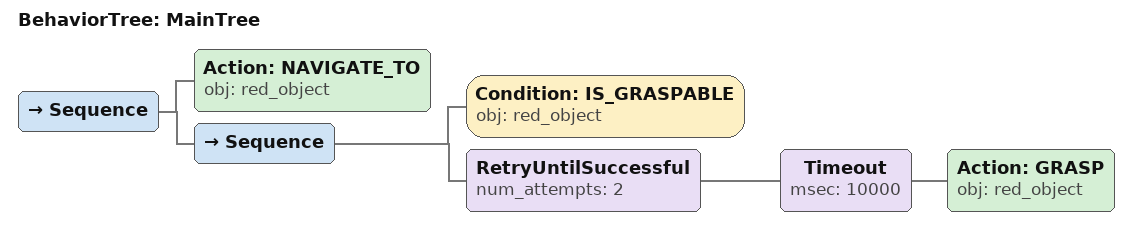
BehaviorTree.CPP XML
<root main_tree_to_execute="MainTree">
  <BehaviorTree ID="MainTree">
    <Sequence>
      <!-- Navigate to red_object -->
      <Action ID="NAVIGATE_TO" obj="red_object" />
      <Sequence>
        <!-- Check red_object is graspable before GRASP -->
        <Condition ID="IS_GRASPABLE" obj="red_object" />
        <!-- Retry GRASP red_object up to 2 attempts -->
        <RetryUntilSuccessful num_attempts="2">
          <!-- Timeout: GRASP red_object within 10s -->
          <Timeout msec="10000">
            <!-- Grasp red_object -->
            <Action ID="GRASP" obj="red_object" />
          </Timeout>
        </RetryUntilSuccessful>
      </Sequence>
    </Sequence>
  </BehaviorTree>
</root>
